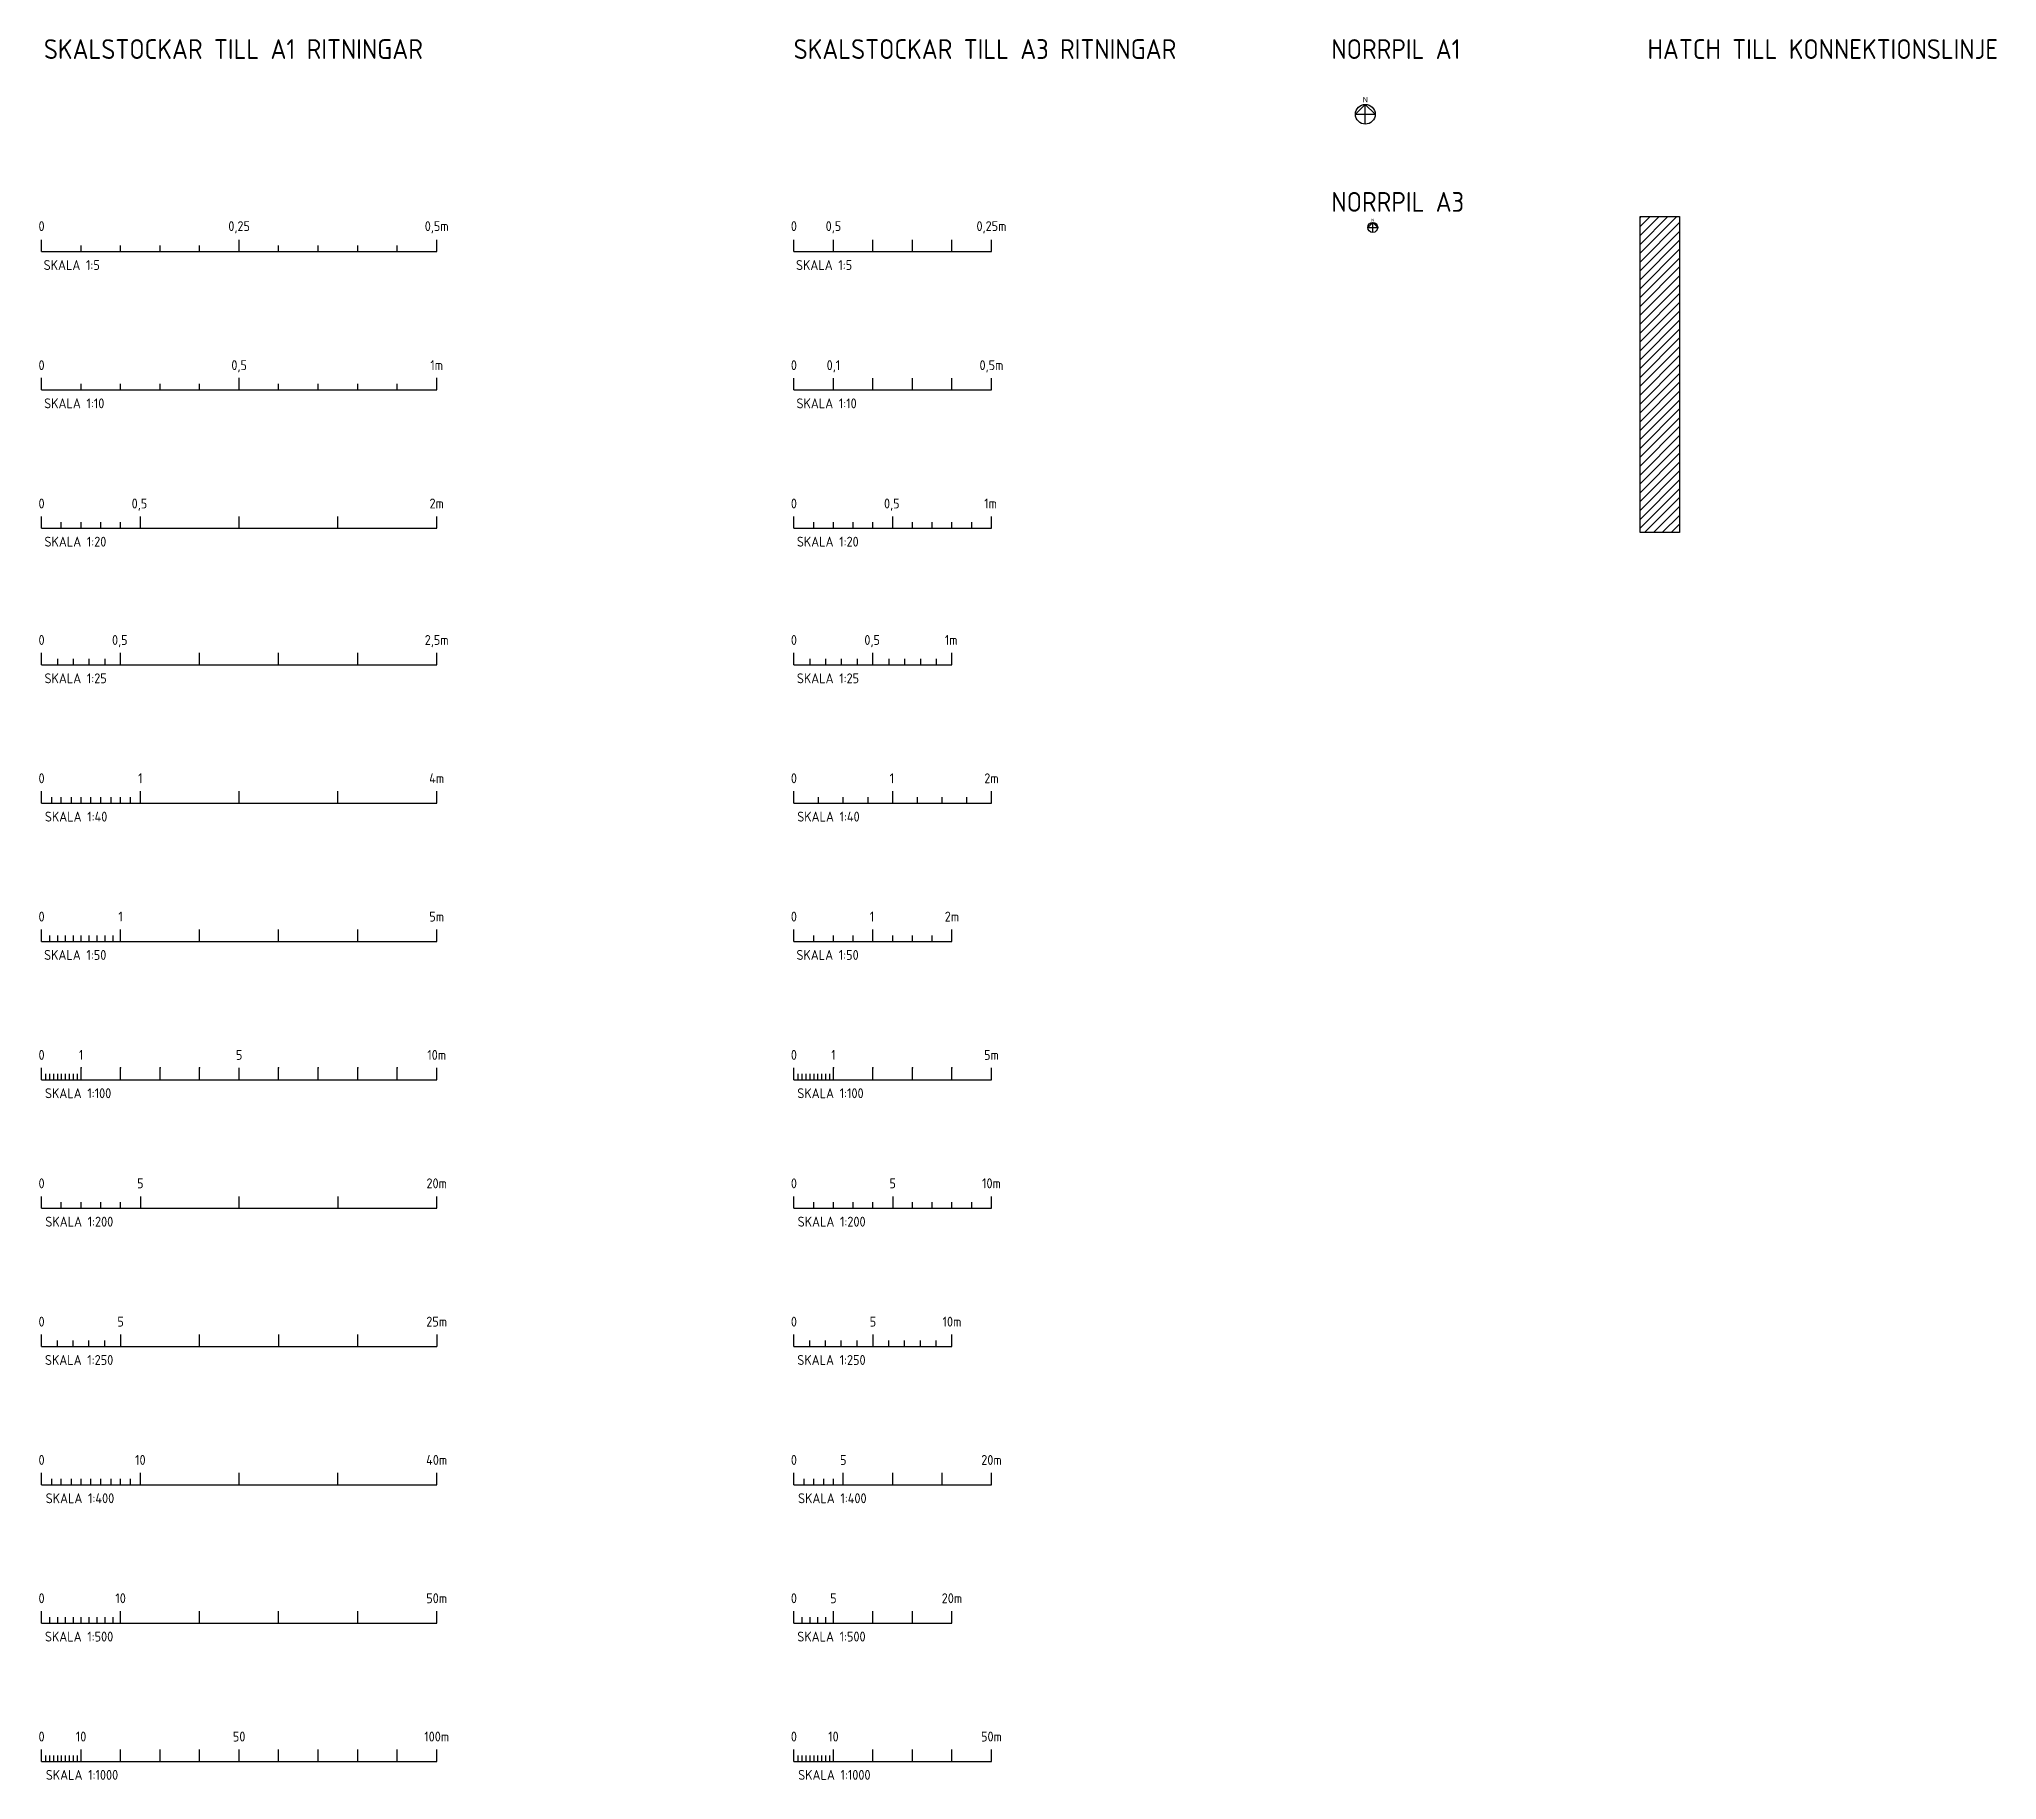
# Paper-space layout 'Skalstock & norrpil.' of a CAD drawing. Header units: millimetres. Extents: x -769 to -273, y 99 to 539.
import ezdxf
from ezdxf.enums import TextEntityAlignment as Align

# ---------------------------------------------------------------- set-up
doc = ezdxf.new("R2010")
doc.units = ezdxf.units.MM
doc.layers.get('Defpoints').update_dxf_attribs({"color": 1})
for name, color, linetype in [('A-0-----G1_H', 1, 'Continuous'), ('A-0-----O2', 1, 'Continuous'), ('A-0-----O4', 1, 'Continuous')]:
    doc.layers.add(name, color=color, linetype=linetype)
doc.styles.add('ISO', font='isocp.shx')
doc.styles.add('ISOcp', font='isocp.shx')

# ---------------------------------------------------------------- blocks, each defined once
blk = doc.blocks.new('skalstock1_5 A1')
for p, q in [((0, 0), (0, 3)), ((0, 0), (100, 0)), ((10, 0), (10, 1.5)), ((20, 0), (20, 1.5)), ((30, 0), (30, 1.5)), ((40, 0), (40, 1.5)), ((50, 0), (50, 3)), ((60, 0), (60, 1.5)), ((70, 0), (70, 1.5)), ((80, 0), (80, 1.5)), ((90, 0), (90, 1.5)), ((100, 0), (100, 3))]:
    blk.add_line(p, q)
at = {"style": 'ISOcp'}
for s, p in [('0', (0, 5.19)), ('0,25', (50, 5.19)), ('0,5m', (100, 5.19))]:
    blk.add_text(s, height=2.5, dxfattribs=at).set_placement(p, align=Align.CENTER)
blk.add_text('SKALA 1:5', height=2.5, dxfattribs=at).set_placement((14.74, -4.66), align=Align.RIGHT)
blk = doc.blocks.new('skalstock1_10 A1')
for p, q in [((14003.52, 11389.58), (14003.52, 11392.58)), ((14013.52, 11389.58), (14013.52, 11391.08)), ((14023.52, 11389.58), (14023.52, 11391.08)), ((14033.52, 11389.58), (14033.52, 11391.08)), ((14043.52, 11389.58), (14043.52, 11391.08)), ((14053.52, 11389.58), (14053.52, 11392.58)), ((14063.52, 11389.58), (14063.52, 11391.08)), ((14073.52, 11389.58), (14073.52, 11391.08)), ((14083.52, 11389.58), (14083.52, 11391.08)), ((14093.52, 11389.58), (14093.52, 11391.08)), ((14103.52, 11389.58), (14103.52, 11392.58)), ((14003.52, 11389.58), (14103.52, 11389.58))]:
    blk.add_line(p, q)
at = {"style": 'ISOcp'}
for s, p in [('0', (14003.52, 11394.58)), ('0,5', (14053.52, 11394.58)), ('1m', (14103.52, 11394.58))]:
    blk.add_text(s, height=2.5, dxfattribs=at).set_placement(p, align=Align.CENTER)
blk.add_text('SKALA 1:10', height=2.5, dxfattribs=at).set_placement((14019.41, 11384.92), align=Align.RIGHT)
blk = doc.blocks.new('skalstock1_20 A1')
for p, q in [((0, 0), (0, 3)), ((0, 0), (100, 0)), ((5, 0), (5, 1.5)), ((10, 0), (10, 1.5)), ((15, 0), (15, 1.5)), ((20, 0), (20, 1.5)), ((25, 0), (25, 3)), ((50, 0), (50, 3)), ((75, 0), (75, 3)), ((100, 0), (100, 3))]:
    blk.add_line(p, q)
at = {"style": 'ISOcp'}
for s, p in [('0', (0, 5)), ('0,5', (24.77, 5)), ('2m', (100, 5))]:
    blk.add_text(s, height=2.5, dxfattribs=at).set_placement(p, align=Align.CENTER)
blk.add_text('SKALA 1:20', height=2.5, dxfattribs=at).set_placement((16.39, -4.66), align=Align.RIGHT)
blk = doc.blocks.new('skalstock1_25 A1')
for p, q in [((0, 0), (0, 3)), ((0, 0), (100, 0)), ((4, 1.5), (4, 0)), ((8, 1.5), (8, 0)), ((12, 1.5), (12, 0)), ((16, 1.5), (16, 0)), ((20, 0), (20, 3)), ((40, 0), (40, 3)), ((60, 0), (60, 3)), ((80, 0), (80, 3)), ((100, 0), (100, 3))]:
    blk.add_line(p, q)
at = {"style": 'ISOcp'}
for s, p in [('0', (0, 5.04)), ('0,5', (19.8, 5.04)), ('2,5m', (100, 5.04))]:
    blk.add_text(s, height=2.5, dxfattribs=at).set_placement(p, align=Align.CENTER)
blk.add_text('SKALA 1:25', height=2.5, dxfattribs=at).set_placement((16.49, -4.66), align=Align.RIGHT)
blk = doc.blocks.new('skalstock1_40 A1')
for p, q in [((0, 0), (0, 3)), ((0, 0), (100, 0)), ((2.5, 1.5), (2.5, 0)), ((5, 0), (5, 1.5)), ((7.5, 1.5), (7.5, 0)), ((10, 0), (10, 1.5)), ((12.5, 0), (12.5, 1.5)), ((15, 0), (15, 1.5)), ((17.5, 1.5), (17.5, 0)), ((20, 0), (20, 1.5)), ((22.5, 0), (22.5, 1.5)), ((25, 0), (25, 3)), ((50, 0), (50, 3)), ((75, 0), (75, 3)), ((100, 0), (100, 3))]:
    blk.add_line(p, q)
at = {"style": 'ISOcp'}
for s, p in [('0', (0, 5.04)), ('1', (25, 5.04)), ('4m', (100, 5.04))]:
    blk.add_text(s, height=2.5, dxfattribs=at).set_placement(p, align=Align.CENTER)
blk.add_text('SKALA 1:40', height=2.5, dxfattribs=at).set_placement((16.64, -4.66), align=Align.RIGHT)
blk = doc.blocks.new('skalstock1_50 A1')
for p, q in [((0, 0), (0, 3)), ((0, 0), (80, 0)), ((2, 1.5), (2, 0)), ((4, 1.5), (4, 0)), ((6, 1.5), (6, 0)), ((8, 1.5), (8, 0)), ((10, 0), (10, 1.5)), ((12, 1.5), (12, 0)), ((14, 1.5), (14, 0)), ((16, 1.5), (16, 0)), ((18, 1.5), (18, 0)), ((20, 0), (20, 3)), ((40, 0), (40, 3)), ((60, 0), (60, 3)), ((80, 0), (80, 3)), ((80, 0), (100, 0)), ((100, 0), (100, 3))]:
    blk.add_line(p, q)
at = {"style": 'ISOcp'}
for s, p in [('0', (0, 5.04)), ('1', (20, 5.04)), ('5m', (100, 5.04))]:
    blk.add_text(s, height=2.5, dxfattribs=at).set_placement(p, align=Align.CENTER)
blk.add_text('SKALA 1:50', height=2.5, dxfattribs=at).set_placement((16.39, -4.66), align=Align.RIGHT)
blk = doc.blocks.new('skalstock1_100 A1')
for p, q in [((0, 0), (0, 3)), ((0, 0), (100, 0)), ((1, 1.5), (1, 0)), ((2, 1.5), (2, 0)), ((3, 1.5), (3, 0)), ((4, 1.5), (4, 0)), ((5, 1.5), (5, 0)), ((6, 1.5), (6, 0)), ((7, 1.5), (7, 0)), ((8, 1.5), (8, 0)), ((9, 1.5), (9, 0)), ((10, 0), (10, 3)), ((20, 0), (20, 3)), ((30, 0), (30, 3)), ((40, 0), (40, 3)), ((50, 0), (50, 3)), ((60, 0), (60, 3)), ((70, 0), (70, 3)), ((80, 0), (80, 3)), ((90, 0), (90, 3)), ((100, 0), (100, 3))]:
    blk.add_line(p, q)
for p in [(10, 3), (20, 3), (30, 3), (40, 3), (60, 3), (70, 3), (80, 3), (90, 3)]:
    blk.add_point(p)
at = {"style": 'ISOcp'}
for s, p in [('0', (0, 5.04)), ('1', (10, 5.04)), ('5', (50, 5.04)), ('10m', (100, 5.04))]:
    blk.add_text(s, height=2.5, dxfattribs=at).set_placement(p, align=Align.CENTER)
blk.add_text('SKALA 1:100', height=2.5, dxfattribs=at).set_placement((17.64, -4.66), align=Align.RIGHT)
blk = doc.blocks.new('skalstock1_200 A1')
for p, q in [((0, 0), (0, 3)), ((0, 0), (100, 0)), ((5, 0), (5, 1.5)), ((10, 0), (10, 1.5)), ((15, 0), (15, 1.5)), ((20, 0), (20, 1.5)), ((25, 3), (25, 0)), ((50, 0), (50, 3)), ((75, 3), (75, 0)), ((100, 0), (100, 3))]:
    blk.add_line(p, q)
at = {"style": 'ISOcp'}
for s, p in [('0', (0, 5.04)), ('5', (25, 5.04)), ('20m', (100, 5.04))]:
    blk.add_text(s, height=2.5, dxfattribs=at).set_placement(p, align=Align.CENTER)
blk.add_text('SKALA 1:200', height=2.5, dxfattribs=at).set_placement((18.14, -4.66), align=Align.RIGHT)
blk = doc.blocks.new('skalstock1_250 A1')
for p, q in [((0, 0), (0, 3)), ((0, 0), (100, 0)), ((4, 0), (4, 1.5)), ((8, 0), (8, 1.5)), ((12, 0), (12, 1.5)), ((16, 0), (16, 1.5)), ((20, 3), (20, 0)), ((40, 0), (40, 3)), ((60, 3), (60, 0)), ((80, 0), (80, 3)), ((100, 3), (100, 0))]:
    blk.add_line(p, q)
at = {"style": 'ISOcp'}
for s, p in [('0', (0, 5.04)), ('5', (20, 5.04)), ('25m', (100, 5.04))]:
    blk.add_text(s, height=2.5, dxfattribs=at).set_placement(p, align=Align.CENTER)
blk.add_text('SKALA 1:250', height=2.5, dxfattribs=at).set_placement((18.14, -4.66), align=Align.RIGHT)
blk = doc.blocks.new('skalstock1_400 A1')
for p, q in [((0, 0), (0, 3)), ((0, 0), (100, 0)), ((2.5, 1.5), (2.5, 0)), ((5, 0), (5, 1.5)), ((7.5, 1.5), (7.5, 0)), ((10, 0), (10, 1.5)), ((12.5, 0), (12.5, 1.5)), ((15, 0), (15, 1.5)), ((17.5, 1.5), (17.5, 0)), ((20, 0), (20, 1.5)), ((22.5, 0), (22.5, 1.5)), ((25, 0), (25, 3)), ((50, 0), (50, 3)), ((75, 0), (75, 3)), ((100, 0), (100, 3))]:
    blk.add_line(p, q)
at = {"style": 'ISOcp'}
for s, p in [('0', (0, 5.04)), ('10', (25, 5.04)), ('40m', (100, 5.04))]:
    blk.add_text(s, height=2.5, dxfattribs=at).set_placement(p, align=Align.CENTER)
blk.add_text('SKALA 1:400', height=2.5, dxfattribs=at).set_placement((18.39, -4.66), align=Align.RIGHT)
blk = doc.blocks.new('skalstock1_500 A1')
for p, q in [((0, 0), (0, 3)), ((0, 0), (100, 0)), ((2, 1.5), (2, 0)), ((4, 1.5), (4, 0)), ((6, 1.5), (6, 0)), ((8, 1.5), (8, 0)), ((10, 0), (10, 1.5)), ((12, 1.5), (12, 0)), ((14, 1.5), (14, 0)), ((16, 1.5), (16, 0)), ((18, 1.5), (18, 0)), ((20, 0), (20, 3)), ((40, 0), (40, 3)), ((60, 0), (60, 3)), ((80, 0), (80, 3)), ((100, 0), (100, 3))]:
    blk.add_line(p, q)
at = {"style": 'ISOcp'}
for s, p in [('0', (0, 5.04)), ('10', (20, 5.04)), ('50m', (100, 5.04))]:
    blk.add_text(s, height=2.5, dxfattribs=at).set_placement(p, align=Align.CENTER)
blk.add_text('SKALA 1:500', height=2.5, dxfattribs=at).set_placement((18.14, -4.66), align=Align.RIGHT)
blk = doc.blocks.new('skalstock1_1000 A1')
for p, q in [((0, 0), (0, 3)), ((0, 0), (100, 0)), ((1, 1.5), (1, 0)), ((2, 1.5), (2, 0)), ((3, 1.5), (3, 0)), ((4, 1.5), (4, 0)), ((5, 1.5), (5, 0)), ((6, 1.5), (6, 0)), ((7, 1.5), (7, 0)), ((8, 1.5), (8, 0)), ((9, 1.5), (9, 0)), ((10, 0), (10, 3)), ((20, 0), (20, 3)), ((30, 0), (30, 3)), ((40, 0), (40, 3)), ((50, 0), (50, 3)), ((60, 0), (60, 3)), ((70, 0), (70, 3)), ((80, 0), (80, 3)), ((90, 0), (90, 3)), ((100, 0), (100, 3))]:
    blk.add_line(p, q)
at = {"style": 'ISOcp'}
for s, p in [('0', (0, 5.04)), ('10', (10, 5.04)), ('50', (50, 5.04)), ('100m', (100, 5.04))]:
    blk.add_text(s, height=2.5, dxfattribs=at).set_placement(p, align=Align.CENTER)
blk.add_text('SKALA 1:1000', height=2.5, dxfattribs=at).set_placement((19.39, -4.66), align=Align.RIGHT)
blk = doc.blocks.new('skalstock1_5 A3')
for p, q in [((0, 0), (0, 3)), ((0, 0), (50, 0)), ((10, 0), (10, 3)), ((20, 0), (20, 3)), ((30, 0), (30, 3)), ((40, 0), (40, 3)), ((50, 0), (50, 3))]:
    blk.add_line(p, q)
at = {"style": 'ISOcp'}
for s, p in [('0', (0, 5.19)), ('0,5', (10, 5.19)), ('0,25m', (50, 5.19))]:
    blk.add_text(s, height=2.5, dxfattribs=at).set_placement(p, align=Align.CENTER)
blk.add_text('SKALA 1:5', height=2.5, dxfattribs=at).set_placement((14.74, -4.66), align=Align.RIGHT)
blk = doc.blocks.new('skalstock1_10 A3')
for p, q in [((0, 0), (0, 3)), ((0, 0), (50, 0)), ((10, 0), (10, 3)), ((20, 0), (20, 3)), ((30, 0), (30, 3)), ((40, 0), (40, 3)), ((50, 0), (50, 3))]:
    blk.add_line(p, q)
at = {"style": 'ISOcp'}
for s, p in [('0', (0, 5)), ('0,1', (10, 5)), ('0,5m', (50, 5))]:
    blk.add_text(s, height=2.5, dxfattribs=at).set_placement(p, align=Align.CENTER)
blk.add_text('SKALA 1:10', height=2.5, dxfattribs=at).set_placement((15.89, -4.66), align=Align.RIGHT)
blk = doc.blocks.new('skalstock1_20 A3')
for p, q in [((0, 0), (0, 3)), ((0, 0), (50, 0)), ((5, 0), (5, 1.5)), ((10, 0), (10, 1.5)), ((15, 0), (15, 1.5)), ((20, 0), (20, 1.5)), ((25, 0), (25, 3)), ((30, 0), (30, 1.5)), ((35, 0), (35, 1.5)), ((40, 0), (40, 1.5)), ((45, 0), (45, 1.5)), ((50, 0), (50, 3))]:
    blk.add_line(p, q)
at = {"style": 'ISOcp'}
for s, p in [('0', (0, 5)), ('0,5', (24.77, 5)), ('1m', (49.77, 5))]:
    blk.add_text(s, height=2.5, dxfattribs=at).set_placement(p, align=Align.CENTER)
blk.add_text('SKALA 1:20', height=2.5, dxfattribs=at).set_placement((16.39, -4.66), align=Align.RIGHT)
blk = doc.blocks.new('skalstock1_25 A3')
for p, q in [((0, 0), (0, 3)), ((0, 0), (40, 0)), ((4, 1.5), (4, 0)), ((8, 1.5), (8, 0)), ((12, 1.5), (12, 0)), ((16, 1.5), (16, 0)), ((20, 0), (20, 3)), ((24, 1.5), (24, 0)), ((28, 1.5), (28, 0)), ((32, 1.5), (32, 0)), ((36, 1.5), (36, 0)), ((40, 0), (40, 3))]:
    blk.add_line(p, q)
at = {"style": 'ISOcp'}
for s, p in [('0', (0, 5.04)), ('0,5', (19.8, 5.04)), ('1m', (39.8, 5.04))]:
    blk.add_text(s, height=2.5, dxfattribs=at).set_placement(p, align=Align.CENTER)
blk.add_text('SKALA 1:25', height=2.5, dxfattribs=at).set_placement((16.49, -4.66), align=Align.RIGHT)
blk = doc.blocks.new('skalstock1_40 A3')
for p, q in [((0, 0), (0, 3)), ((0, 0), (50, 0)), ((6.25, 0), (6.25, 1.5)), ((12.5, 0), (12.5, 1.5)), ((18.75, 0), (18.75, 1.5)), ((25, 0), (25, 3)), ((31.25, 0), (31.25, 1.5)), ((37.5, 0), (37.5, 1.5)), ((43.75, 0), (43.75, 1.5)), ((50, 0), (50, 3))]:
    blk.add_line(p, q)
at = {"style": 'ISOcp'}
for s, p in [('0', (0, 5.04)), ('1', (24.81, 5.04)), ('2m', (50, 5.04))]:
    blk.add_text(s, height=2.5, dxfattribs=at).set_placement(p, align=Align.CENTER)
blk.add_text('SKALA 1:40', height=2.5, dxfattribs=at).set_placement((16.64, -4.66), align=Align.RIGHT)
blk = doc.blocks.new('skalstock1_50 A3')
for p, q in [((0, 0), (0, 3)), ((0, 0), (40, 0)), ((5, 0), (5, 1.5)), ((10, 0), (10, 1.5)), ((15, 0), (15, 1.5)), ((20, 0), (20, 3)), ((25, 0), (25, 1.5)), ((30, 0), (30, 1.5)), ((35, 0), (35, 1.5)), ((40, 0), (40, 3))]:
    blk.add_line(p, q)
at = {"color": 4}
blk.add_line((10, 0), (10, 0), dxfattribs=at)
at = {"style": 'ISOcp'}
for s, p in [('0', (0, 5.04)), ('1', (19.77, 5.04)), ('2m', (40, 5.04))]:
    blk.add_text(s, height=2.5, dxfattribs=at).set_placement(p, align=Align.CENTER)
blk.add_text('SKALA 1:50', height=2.5, dxfattribs=at).set_placement((16.39, -4.66), align=Align.RIGHT)
blk = doc.blocks.new('skalstock1_100 A3')
for p, q in [((0, 0), (0, 3)), ((0, 0), (50, 0)), ((1, 1.5), (1, 0)), ((2, 1.5), (2, 0)), ((3, 1.5), (3, 0)), ((4, 1.5), (4, 0)), ((5, 1.5), (5, 0)), ((6, 1.5), (6, 0)), ((7, 1.5), (7, 0)), ((8, 1.5), (8, 0)), ((9, 1.5), (9, 0)), ((10, 0), (10, 3)), ((20, 0), (20, 3)), ((30, 0), (30, 3)), ((40, 0), (40, 3)), ((50, 0), (50, 3))]:
    blk.add_line(p, q)
for p in [(10, 3), (20, 3), (30, 3), (40, 3)]:
    blk.add_point(p)
at = {"style": 'ISOcp'}
for s, p in [('0', (0, 5.04)), ('1', (10, 5.04)), ('5m', (50, 5.04))]:
    blk.add_text(s, height=2.5, dxfattribs=at).set_placement(p, align=Align.CENTER)
blk.add_text('SKALA 1:100', height=2.5, dxfattribs=at).set_placement((17.64, -4.66), align=Align.RIGHT)
blk = doc.blocks.new('skalstock1_200 A3')
for p, q in [((0, 0), (0, 3)), ((0, 0), (50, 0)), ((5, 0), (5, 1.5)), ((10, 0), (10, 1.5)), ((15, 0), (15, 1.5)), ((20, 0), (20, 1.5)), ((25, 3), (25, 0)), ((30, 0), (30, 1.5)), ((35, 0), (35, 1.5)), ((40, 0), (40, 1.5)), ((45, 0), (45, 1.5)), ((50, 0), (50, 3))]:
    blk.add_line(p, q)
at = {"style": 'ISOcp'}
for s, p in [('0', (0, 5.04)), ('5', (25, 5.04)), ('10m', (50, 5.04))]:
    blk.add_text(s, height=2.5, dxfattribs=at).set_placement(p, align=Align.CENTER)
blk.add_text('SKALA 1:200', height=2.5, dxfattribs=at).set_placement((18.14, -4.66), align=Align.RIGHT)
blk = doc.blocks.new('skalstock1_250 A3')
for p, q in [((0, 0), (0, 3)), ((0, 0), (40, 0)), ((4, 0), (4, 1.5)), ((8, 0), (8, 1.5)), ((12, 0), (12, 1.5)), ((16, 0), (16, 1.5)), ((20, 3), (20, 0)), ((24, 0), (24, 1.5)), ((28, 0), (28, 1.5)), ((32, 0), (32, 1.5)), ((36, 0), (36, 1.5)), ((40, 0), (40, 3))]:
    blk.add_line(p, q)
at = {"style": 'ISOcp'}
for s, p in [('0', (0, 5.04)), ('5', (20, 5.04)), ('10m', (40, 5.04))]:
    blk.add_text(s, height=2.5, dxfattribs=at).set_placement(p, align=Align.CENTER)
blk.add_text('SKALA 1:250', height=2.5, dxfattribs=at).set_placement((18.14, -4.66), align=Align.RIGHT)
blk = doc.blocks.new('skalstock1_400 A3')
for p, q in [((0, 0), (0, 3)), ((0, 0), (50, 0)), ((2.5, 1.5), (2.5, 0)), ((5, 0), (5, 1.5)), ((7.5, 1.5), (7.5, 0)), ((10, 0), (10, 1.5)), ((12.5, 0), (12.5, 3)), ((12.5, 0), (12.5, 1.5)), ((25, 0), (25, 3)), ((37.5, 0), (37.5, 3)), ((50, 0), (50, 3))]:
    blk.add_line(p, q)
at = {"style": 'ISOcp'}
for s, p in [('0', (0, 5.04)), ('5', (12.5, 5.04)), ('20m', (50, 5.04))]:
    blk.add_text(s, height=2.5, dxfattribs=at).set_placement(p, align=Align.CENTER)
blk.add_text('SKALA 1:400', height=2.5, dxfattribs=at).set_placement((18.39, -4.66), align=Align.RIGHT)
blk = doc.blocks.new('skalstock1_500 A3')
for p, q in [((0, 0), (0, 3)), ((0, 0), (40, 0)), ((2, 1.5), (2, 0)), ((4, 1.5), (4, 0)), ((6, 1.5), (6, 0)), ((8, 1.5), (8, 0)), ((10, 0), (10, 3)), ((10, 0), (10, 1.5)), ((20, 0), (20, 3)), ((30, 0), (30, 3)), ((40, 0), (40, 3))]:
    blk.add_line(p, q)
at = {"style": 'ISOcp'}
for s, p in [('0', (0, 5.04)), ('5', (10, 5.04)), ('20m', (40, 5.04))]:
    blk.add_text(s, height=2.5, dxfattribs=at).set_placement(p, align=Align.CENTER)
blk.add_text('SKALA 1:500', height=2.5, dxfattribs=at).set_placement((18.14, -4.66), align=Align.RIGHT)
blk = doc.blocks.new('skalstock1_1000 A3')
for p, q in [((0, 0), (0, 3)), ((0, 0), (50, 0)), ((1, 1.5), (1, 0)), ((2, 1.5), (2, 0)), ((3, 1.5), (3, 0)), ((4, 1.5), (4, 0)), ((5, 1.5), (5, 0)), ((6, 1.5), (6, 0)), ((7, 1.5), (7, 0)), ((8, 1.5), (8, 0)), ((9, 1.5), (9, 0)), ((10, 0), (10, 3)), ((20, 0), (20, 3)), ((30, 0), (30, 3)), ((40, 0), (40, 3)), ((50, 0), (50, 3))]:
    blk.add_line(p, q)
at = {"style": 'ISOcp'}
for s, p in [('0', (0, 5.04)), ('10', (10, 5.04)), ('50m', (50, 5.04))]:
    blk.add_text(s, height=2.5, dxfattribs=at).set_placement(p, align=Align.CENTER)
blk.add_text('SKALA 1:1000', height=2.5, dxfattribs=at).set_placement((19.39, -4.66), align=Align.RIGHT)
blk = doc.blocks.new('norrpil')
for p, q in [((0, 2.5), (-2.5, 0)), ((-2.5, 0), (2.5, 0)), ((0, 2.5), (2.5, 0)), ((0, -2.5), (0, 2.5))]:
    blk.add_line(p, q)
blk.add_circle((0, 0), 2.5)
at = {"style": 'ISO'}
blk.add_text('N', height=1.4, dxfattribs=at).set_placement((0, 3), align=Align.CENTER)
blk = doc.blocks.new('Norrpil A3')
for p, q in [((0, 1.25), (-1.25, 0)), ((-1.25, 0), (1.25, 0)), ((0, 1.25), (1.25, 0)), ((0, -1.25), (0, 1.25))]:
    blk.add_line(p, q)
blk.add_circle((0, 0), 1.25)
at = {"style": 'ISO'}
blk.add_text('N', height=0.7, dxfattribs=at).set_placement((0, 1.5), align=Align.CENTER)

psp = doc.layouts.new('Skalstock & norrpil.')

# ---------------------------------------------------------------- hatches: boundary and pattern name
at = {"layer": 'A-0-----G1_H'}
h = psp.add_hatch(dxfattribs=at)
h.set_pattern_fill('LINE', color=256, scale=0.5, angle=45)
h.set_pattern_definition([(45, (-17.6373, 89.9176), (-1.122532, 1.122532), [])])
h.paths.add_polyline_path([(-353.59, 494.12), (-363.59, 494.12), (-363.59, 414.12), (-353.59, 414.12)])

# ---------------------------------------------------------------- linework, layer by layer
at = {"layer": 'Defpoints'}
psp.add_lwpolyline([(-363.59, 494.12), (-353.59, 494.12), (-353.59, 414.12), (-363.59, 414.12)], close=True, dxfattribs=at)

# ---------------------------------------------------------------- block references
at = {"layer": 'A-0-----O2'}
for name, p in [('norrpil', (-433.12, 519.99)), ('Norrpil A3', (-431.24, 491.35))]:
    psp.add_blockref(name, p, dxfattribs=at)
at = {"layer": 'A-0-----O4'}
for name, p in [('skalstock1_5 A1', (-768.13, 485.25)), ('skalstock1_5 A3', (-577.73, 485.25)), ('skalstock1_10 A1', (-14771.65, -10939.32)), ('skalstock1_10 A3', (-577.73, 450.25)), ('skalstock1_20 A1', (-768.13, 415.25)), ('skalstock1_20 A3', (-577.73, 415.25)), ('skalstock1_25 A1', (-768.13, 380.67)), ('skalstock1_25 A3', (-577.73, 380.67)), ('skalstock1_40 A1', (-768.13, 345.67)), ('skalstock1_40 A3', (-577.73, 345.67)), ('skalstock1_50 A1', (-768.13, 310.67)), ('skalstock1_50 A3', (-577.73, 310.67)), ('skalstock1_100 A1', (-768.13, 275.67)), ('skalstock1_100 A3', (-577.73, 275.67)), ('skalstock1_200 A1', (-768.13, 243.17)), ('skalstock1_200 A3', (-577.73, 243.17)), ('skalstock1_250 A1', (-768.13, 208.17)), ('skalstock1_250 A3', (-577.73, 208.17)), ('skalstock1_400 A1', (-768.13, 173.17)), ('skalstock1_400 A3', (-577.73, 173.17)), ('skalstock1_500 A1', (-768.13, 138.17)), ('skalstock1_500 A3', (-577.73, 138.17)), ('skalstock1_1000 A1', (-768.13, 103.17)), ('skalstock1_1000 A3', (-577.73, 103.17))]:
    psp.add_blockref(name, p, dxfattribs=at)

# ---------------------------------------------------------------- texts
at = {"char_height": 5, "width": 276.4836, "attachment_point": 1, "style": 'ISO'}
for s, insert in [('\\pxt16,28,40;\\P\\P\\PSKALSTOCKAR TILL A1 RITNINGAR', (-767.54, 564)), ('\\pxt16,28,40;\\P\\P\\PSKALSTOCKAR TILL A3 RITNINGAR', (-577.79, 564)), ('\\pxt16,28,40;\\P\\P\\PNORRPIL A1^IHATCH TILL KONNEKTIONSLINJE', (-441.7, 564)), ('\\pxt16,28,40;\\P\\P\\PNORRPIL^I', (-441.7, 525.33)), ('\\pxt16,28,40;\\P\\P\\PNORRPIL A3^I', (-441.7, 525.33))]:
    psp.add_mtext(s, dxfattribs=dict(at, insert=insert))

doc.saveas('drawing.dxf')
